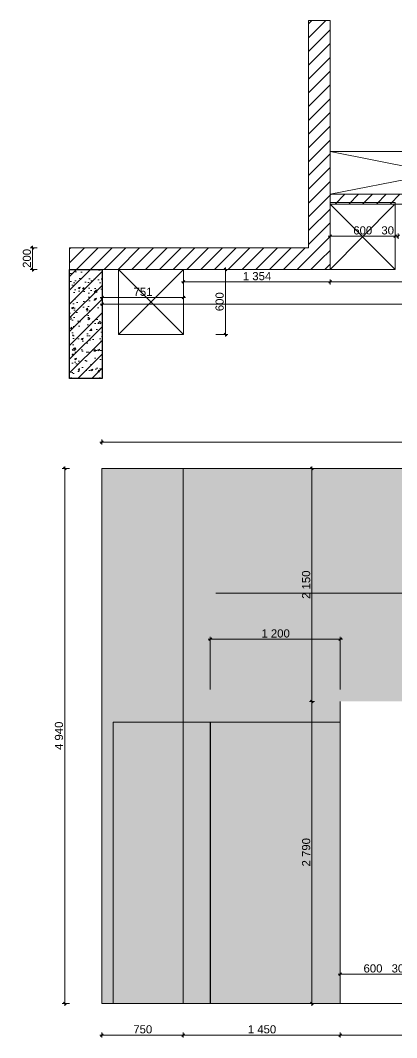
# Model space of a CAD drawing. Header units: millimetres. Extents: x 2336463 to 2579121, y 595385 to 778077.
# Drawn here: x 2540111 to 2543586, y 692772 to 702165 of the extents above; entities that cross this region are included whole.
import ezdxf

# ---------------------------------------------------------------- set-up
doc = ezdxf.new("R2010")
doc.units = ezdxf.units.MM
doc.header["$MEASUREMENT"] = 0
for name, color, linetype in [('+возводимые стены', 7, 'Continuous'), ('1 Планировка', 7, 'Continuous'), ('1 Планировка размеры', 7, 'Continuous'), ('Интерьер - Мебель', 7, 'Continuous'), ('сит план', 7, 'Continuous')]:
    doc.layers.add(name, color=color, linetype=linetype)
for name, color, linetype, lineweight in [('+возводимые стены_Ном._пера__1', 7, 'Continuous', 13), ('+возводимые стены_Ном._пера__101', 252, 'Continuous', 5), ('1 Планировка_Ном._пера__1', 7, 'Continuous', 13), ('Интерьер - Мебель_Ном._пера__1', 7, 'Continuous', 13), ('сит план_Ном._пера__1', 7, 'Continuous', 13), ('сит план_Ном._пера__21', 7, 'Continuous', 30)]:
    doc.layers.add(name, color=color, linetype=linetype, lineweight=lineweight)
for name, color, linetype, lineweight, true_color in [('+возводимые стены_Ном._пера__102', 7, 'Continuous', 5, 0xcccccc), ('+возводимые стены_Ном._пера__169', 7, 'Continuous', 5, 0x68b353), ('+возводимые стены_Ном._пера__59', 11, 'Continuous', 0, 0xffaaaa), ('1 Планировка размеры_Ном._пера__242', 7, 'Continuous', 13, 0x1b55b5), ('сит план_Ном._пера__87', 7, 'Continuous', 20, 0x6a6a6a)]:
    doc.layers.add(name, color=color, linetype=linetype, lineweight=lineweight, true_color=true_color)
doc.styles.add('СГЕНЕРИР_СТИЛЬ_1', font='arial.ttf')
doc.dimstyles.new('СГЕНЕРИР_СТИЛЬ__1', dxfattribs={"dimtxt": 75, "dimasz": 23.75, "dimexe": 0.18, "dimexo": 300, "dimgap": 0, "dimtad": 1, "dimtih": 1, "dimtoh": 1, "dimdec": 0, "dimzin": 0, "dimdsep": 46, "dimtxsty": 'СГЕНЕРИР_СТИЛЬ_1', "dimblk": 'ARROWHEAD_6', "dimblk1": 'ARROWHEAD_6', "dimblk2": 'ARROWHEAD_6', "dimcen": 0.09, "dimclrd": 256, "dimclre": 256, "dimclrt": 256, "dimazin": 0, "dimtfac": 1, "dimtdec": 4, "dimtmove": 0, "dimatfit": 3, "dimfxl": 0, "dimtolj": 1, "dimtzin": 0, "dimarcsym": 0})
doc.dimstyles.new('СГЕНЕРИР_СТИЛЬ__2', dxfattribs={"dimtxt": 75, "dimasz": 23.75, "dimexe": 0.18, "dimexo": 300, "dimgap": 0, "dimtad": 1, "dimdec": 0, "dimzin": 0, "dimdsep": 46, "dimtxsty": 'СГЕНЕРИР_СТИЛЬ_1', "dimblk": 'ARROWHEAD_6', "dimblk1": 'ARROWHEAD_6', "dimblk2": 'ARROWHEAD_6', "dimcen": 0.09, "dimclrd": 256, "dimclre": 256, "dimclrt": 256, "dimazin": 0, "dimtfac": 1, "dimtdec": 4, "dimtmove": 0, "dimatfit": 3, "dimfxl": 0, "dimtolj": 1, "dimtzin": 0, "dimarcsym": 0})
pattern_1 = [(45, (2086872.015, 585813.69), (-63.639609, 63.639609), [])]

# ---------------------------------------------------------------- blocks, each defined once
blk = doc.blocks.new('Перекрытие_35', base_point=(2541616.9, 699265.1))
at = {"layer": '1 Планировка_Ном._пера__1', "color": 7, "linetype": 'Continuous', "lineweight": 13, "flags": 128}
blk.add_lwpolyline([(2541616.9, 699265.1), (2541616.9, 699865.1), (2541016.9, 699865.1), (2541016.9, 699265.1)], close=True, dxfattribs=at)
blk = doc.blocks.new('Перекрытие_36', base_point=(2542971.4, 700953.7))
at = {"layer": 'Интерьер - Мебель_Ном._пера__1', "color": 7, "linetype": 'Continuous', "lineweight": 13, "flags": 128}
blk.add_lwpolyline([(2542971.4, 700953.7), (2542971.4, 700558.7), (2544965.3, 700558.7), (2544965.3, 700953.7)], close=True, dxfattribs=at)
blk = doc.blocks.new('Перекрытие_37', base_point=(2542971.4, 700484.3))
at = {"layer": 'Интерьер - Мебель_Ном._пера__1', "color": 7, "linetype": 'Continuous', "lineweight": 13, "flags": 128}
blk.add_lwpolyline([(2542971.4, 700484.3), (2542971.4, 699864.8), (2543571.3, 699864.8), (2543571.3, 700484.3)], close=True, dxfattribs=at)
blk = doc.blocks.new('Стена_210', base_point=(2542771.4, 702164.8))
at = {"layer": 'сит план_Ном._пера__87', "linetype": 'Continuous', "lineweight": 20, "true_color": 0x6a6a6a}
h = blk.add_hatch(dxfattribs=at)
h.set_pattern_fill('Блоки_Бетонные_Эффективные', color=251, style=0, pattern_type=2)
h.set_pattern_definition(pattern_1)
h.paths.add_polyline_path([(2542971.4, 700064.8), (2542971.4, 702164.8), (2542771.4, 702164.8), (2542771.4, 700064.8)])
h = blk.add_hatch(dxfattribs=at)
h.set_pattern_fill('Блоки_Бетонные_Эффективные', color=251, style=0, pattern_type=2)
h.set_pattern_definition(pattern_1)
h.paths.add_polyline_path([(2542771.4, 699864.8), (2542971.4, 699864.8), (2542771.4, 700064.8)])
h = blk.add_hatch(dxfattribs=at)
h.set_pattern_fill('Блоки_Бетонные_Эффективные', color=251, style=0, pattern_type=2)
h.set_pattern_definition(pattern_1)
h.paths.add_polyline_path([(2542771.4, 700064.8), (2542971.4, 699864.8), (2542971.4, 700064.8)])
at = {"layer": 'сит план_Ном._пера__1', "color": 7, "linetype": 'Continuous', "lineweight": 13, "flags": 128}
for points in [[(2542771.4, 702164.8), (2542771.4, 700064.8)], [(2542971.4, 702164.8), (2542771.4, 702164.8)], [(2542971.4, 699864.8), (2542971.4, 702164.8)], [(2542971.4, 699864.8), (2542771.4, 699864.8)]]:
    blk.add_lwpolyline(points, dxfattribs=at)
blk = doc.blocks.new('Стена_211', base_point=(2542771.4, 700064.8))
at = {"layer": 'сит план_Ном._пера__87', "linetype": 'Continuous', "lineweight": 20, "true_color": 0x6a6a6a}
h = blk.add_hatch(dxfattribs=at)
h.set_pattern_fill('Блоки_Бетонные_Эффективные', color=251, style=0, pattern_type=2)
h.set_pattern_definition(pattern_1)
h.paths.add_polyline_path([(2542771.4, 700064.8), (2540566.4, 700064.8), (2540566.4, 699864.8), (2542771.4, 699864.8)])
at = {"layer": 'сит план_Ном._пера__1', "color": 7, "linetype": 'Continuous', "lineweight": 13, "flags": 128}
for points in [[(2542771.4, 700064.8), (2540566.4, 700064.8)], [(2540566.4, 699864.8), (2540566.4, 700064.8)], [(2540566.4, 699864.8), (2542771.4, 699864.8)]]:
    blk.add_lwpolyline(points, dxfattribs=at)
blk = doc.blocks.new('Стена_219', base_point=(2540566.4, 699864.8))
at = {"layer": 'сит план_Ном._пера__87', "linetype": 'Continuous', "lineweight": 20, "true_color": 0x6a6a6a}
h = blk.add_hatch(dxfattribs=at)
h.set_pattern_fill('Блоки_Бетонные_Эффективные', color=251, style=0, pattern_type=2)
h.set_pattern_definition(pattern_1)
h.paths.add_polyline_path([(2540566.4, 699864.8), (2540566.4, 698858.8), (2540866.4, 698858.8), (2540866.4, 699864.8)])
at = {"layer": 'сит план_Ном._пера__1', "color": 7, "linetype": 'Continuous', "lineweight": 13, "flags": 128}
for points in [[(2540566.4, 699864.8), (2540566.4, 698858.8)], [(2540866.4, 699864.8), (2540566.4, 699864.8)], [(2540866.4, 698858.8), (2540866.4, 699864.8)], [(2540566.4, 698858.8), (2540866.4, 698858.8)]]:
    blk.add_lwpolyline(points, dxfattribs=at)
blk = doc.blocks.new('Стена_221', base_point=(2544965.3, 700468.4))
at = {"layer": '+возводимые стены_Ном._пера__169', "linetype": 'Continuous', "lineweight": 5, "true_color": 0x68b353}
h = blk.add_hatch(dxfattribs=at)
h.set_pattern_fill('Блоки_Бетонные_Эффективные', color=85, style=0, pattern_type=2)
h.set_pattern_definition(pattern_1)
h.paths.add_polyline_path([(2544965.3, 700558.4), (2542971.5, 700558.9), (2542971.4, 700468.9), (2544965.3, 700468.4)])
at = {"layer": '+возводимые стены_Ном._пера__102', "color": 254, "linetype": 'Continuous', "lineweight": 5, "true_color": 0xcccccc, "flags": 128}
for points in [[(2542971.5, 700558.9), (2542971.4, 700468.9)], [(2544965.3, 700558.4), (2542971.5, 700558.9)], [(2542971.4, 700468.9), (2544965.3, 700468.4)]]:
    blk.add_lwpolyline(points, dxfattribs=at)
blk = doc.blocks.new('*D2655', base_point=(2086872, 585813.7))
at = {"layer": '1 Планировка размеры_Ном._пера__242', "color": 152, "linetype": 'Continuous', "lineweight": 13, "true_color": 0x1b55b5}
for p, q in [((2540846.3, 698270.6), (2540865, 698270.6)), ((2540877.5, 698283.1), (2540852.5, 698258.1)), ((2540865, 698247.1), (2540865, 698294)), ((2540865, 698270.6), (2549665, 698270.6)), ((2549652.5, 698258.1), (2549677.5, 698283.1)), ((2549665, 698247.1), (2549665, 698294)), ((2549665, 698270.6), (2549683.8, 698270.6))]:
    blk.add_line(p, q, dxfattribs=at)
at = {"layer": '1 Планировка размеры_Ном._пера__242', "color": 152, "lineweight": 13, "true_color": 0x1b55b5, "insert": (2545136.8, 698285.6), "char_height": 75, "attachment_point": 7, "style": 'СГЕНЕРИР_СТИЛЬ_1'}
blk.add_mtext('\\A1;{\\pql;\\fArial|b0|i0|c204|p38;8\xa0800}', dxfattribs=at)
blk = doc.blocks.new('ARROWHEAD_6')
at = {"color": 0, "linetype": 'Continuous', "lineweight": 0}
for p, q in [((0, 0), (-1, 0)), ((-0.5, -0.5), (0.5, 0.5))]:
    blk.add_line(p, q, dxfattribs=at)
blk = doc.blocks.new('*D2656', base_point=(2086872, 585813.7))
at = {"layer": '1 Планировка размеры_Ном._пера__242', "color": 152, "linetype": 'Continuous', "lineweight": 13, "true_color": 0x1b55b5}
for p, q in [((2540565, 698026.2), (2540497.6, 698026.2)), ((2540533.6, 698013.7), (2540508.6, 698038.7)), ((2540521.1, 698026.2), (2540521.1, 698044.9)), ((2540521.1, 693086.2), (2540521.1, 698026.2)), ((2540565, 693086.2), (2540497.6, 693086.2)), ((2540508.6, 693098.7), (2540533.6, 693073.7)), ((2540521.1, 693067.4), (2540521.1, 693086.2))]:
    blk.add_line(p, q, dxfattribs=at)
at = {"layer": '1 Планировка размеры_Ном._пера__242', "color": 152, "lineweight": 13, "true_color": 0x1b55b5, "insert": (2540506.1, 695428), "char_height": 75, "attachment_point": 7, "rotation": 90, "style": 'СГЕНЕРИР_СТИЛЬ_1'}
blk.add_mtext('\\A1;{\\pql;\\fArial|b0|i0|c204|p38;4\xa0940}', dxfattribs=at)
blk = doc.blocks.new('*D2657', base_point=(2086872, 585813.7))
at = {"layer": '1 Планировка размеры_Ном._пера__242', "color": 152, "linetype": 'Continuous', "lineweight": 13, "true_color": 0x1b55b5}
for p, q in [((2540877.5, 692808), (2540852.5, 692783)), ((2540865, 692772.1), (2540865, 692819)), ((2541627.5, 692808), (2541602.5, 692783)), ((2541615, 692772.1), (2541615, 692819)), ((2540846.3, 692795.5), (2540865, 692795.5)), ((2540865, 692795.5), (2541615, 692795.5))]:
    blk.add_line(p, q, dxfattribs=at)
at = {"layer": '1 Планировка размеры_Ном._пера__242', "color": 152, "lineweight": 13, "true_color": 0x1b55b5, "insert": (2541154.6, 692810.5), "char_height": 75, "attachment_point": 7, "style": 'СГЕНЕРИР_СТИЛЬ_1'}
blk.add_mtext('\\A1;{\\pql;\\fArial|b0|i0|c204|p38;750}', dxfattribs=at)
blk = doc.blocks.new('*D2658', base_point=(2086872, 585813.7))
at = {"layer": '1 Планировка размеры_Ном._пера__242', "color": 152, "linetype": 'Continuous', "lineweight": 13, "true_color": 0x1b55b5}
for p, q in [((2541627.5, 692808), (2541602.5, 692783)), ((2541615, 692772.1), (2541615, 692819)), ((2543077.9, 692808), (2543052.9, 692783)), ((2543065.4, 692772.1), (2543065.4, 692819)), ((2541615, 692795.5), (2543065.4, 692795.5))]:
    blk.add_line(p, q, dxfattribs=at)
at = {"layer": '1 Планировка размеры_Ном._пера__242', "color": 152, "lineweight": 13, "true_color": 0x1b55b5, "insert": (2542212, 692810.5), "char_height": 75, "attachment_point": 7, "style": 'СГЕНЕРИР_СТИЛЬ_1'}
blk.add_mtext('\\A1;{\\pql;\\fArial|b0|i0|c204|p38;1\xa0450}', dxfattribs=at)
blk = doc.blocks.new('*D2659', base_point=(2086872, 585813.7))
at = {"layer": '1 Планировка размеры_Ном._пера__242', "color": 152, "linetype": 'Continuous', "lineweight": 13, "true_color": 0x1b55b5}
for p, q in [((2543077.9, 692808), (2543052.9, 692783)), ((2543065.4, 692772.1), (2543065.4, 692819)), ((2544722.9, 692808), (2544697.9, 692783)), ((2544710.4, 692772.1), (2544710.4, 692819)), ((2543065.4, 692795.5), (2544710.4, 692795.5))]:
    blk.add_line(p, q, dxfattribs=at)
at = {"layer": '1 Планировка размеры_Ном._пера__242', "color": 152, "lineweight": 13, "true_color": 0x1b55b5, "insert": (2543759.7, 692810.5), "char_height": 75, "attachment_point": 7, "style": 'СГЕНЕРИР_СТИЛЬ_1'}
blk.add_mtext('\\A1;{\\pql;\\fArial|b0|i0|c204|p38;1\xa0645}', dxfattribs=at)
blk = doc.blocks.new('*D2663', base_point=(2086872, 585813.7))
at = {"layer": '1 Планировка размеры_Ном._пера__242', "color": 152, "linetype": 'Continuous', "lineweight": 13, "true_color": 0x1b55b5}
for p, q in [((2542827.2, 695876.2), (2542780.3, 695876.2)), ((2542791.2, 695888.7), (2542816.2, 695863.7)), ((2542803.7, 693086.2), (2542803.7, 695876.2)), ((2542827.2, 693086.2), (2542780.3, 693086.2)), ((2542791.2, 693098.7), (2542816.2, 693073.7)), ((2542803.7, 693067.4), (2542803.7, 693086.2))]:
    blk.add_line(p, q, dxfattribs=at)
at = {"layer": '1 Планировка размеры_Ном._пера__242', "color": 152, "lineweight": 13, "true_color": 0x1b55b5, "insert": (2542788.7, 694353), "char_height": 75, "attachment_point": 7, "rotation": 90, "style": 'СГЕНЕРИР_СТИЛЬ_1'}
blk.add_mtext('\\A1;{\\pql;\\fArial|b0|i0|c204|p38;2\xa0790}', dxfattribs=at)
blk = doc.blocks.new('*D2664', base_point=(2086872, 585813.7))
at = {"layer": '1 Планировка размеры_Ном._пера__242', "color": 152, "linetype": 'Continuous', "lineweight": 13, "true_color": 0x1b55b5}
for p, q in [((2542827.2, 698026.2), (2542780.3, 698026.2)), ((2542816.2, 698013.7), (2542791.2, 698038.7)), ((2542803.7, 698026.2), (2542803.7, 698044.9)), ((2542803.7, 695876.2), (2542803.7, 698026.2)), ((2542827.2, 695876.2), (2542780.3, 695876.2)), ((2542791.2, 695888.7), (2542816.2, 695863.7))]:
    blk.add_line(p, q, dxfattribs=at)
at = {"layer": '1 Планировка размеры_Ном._пера__242', "color": 152, "lineweight": 13, "true_color": 0x1b55b5, "insert": (2542788.7, 696823), "char_height": 75, "attachment_point": 7, "rotation": 90, "style": 'СГЕНЕРИР_СТИЛЬ_1'}
blk.add_mtext('\\A1;{\\pql;\\fArial|b0|i0|c204|p38;2\xa0150}', dxfattribs=at)
blk = doc.blocks.new('*D2665', base_point=(2086872, 585813.7))
at = {"layer": '1 Планировка размеры_Ном._пера__242', "color": 152, "linetype": 'Continuous', "lineweight": 13, "true_color": 0x1b55b5}
for p, q in [((2542028.1, 699864.8), (2541166.4, 699864.8)), ((2542017.2, 699852.3), (2541992.2, 699877.3)), ((2542004.7, 699864.8), (2542004.7, 699883.5)), ((2542004.7, 699265.1), (2542004.7, 699864.8)), ((2542028.1, 699265.1), (2541916.9, 699265.1)), ((2541992.2, 699277.6), (2542017.2, 699252.6)), ((2542004.7, 699246.4), (2542004.7, 699265.1))]:
    blk.add_line(p, q, dxfattribs=at)
at = {"layer": '1 Планировка размеры_Ном._пера__242', "color": 152, "lineweight": 13, "true_color": 0x1b55b5, "insert": (2541989.7, 699479.6), "char_height": 75, "attachment_point": 7, "rotation": 90, "style": 'СГЕНЕРИР_СТИЛЬ_1'}
blk.add_mtext('\\A1;{\\pql;\\fArial|b0|i0|c204|p38;600}', dxfattribs=at)
blk = doc.blocks.new('*D2668', base_point=(2086872, 585813.7))
at = {"layer": '1 Планировка размеры_Ном._пера__242', "color": 152, "linetype": 'Continuous', "lineweight": 13, "true_color": 0x1b55b5}
for p, q in [((2542952.7, 700172.1), (2542971.4, 700172.1)), ((2542983.9, 700184.6), (2542958.9, 700159.6)), ((2542971.4, 700148.7), (2542971.4, 700195.6)), ((2542971.4, 700172.1), (2543571.3, 700172.1)), ((2543583.8, 700184.6), (2543558.8, 700159.6)), ((2543571.3, 700148.7), (2543571.3, 700195.6))]:
    blk.add_line(p, q, dxfattribs=at)
at = {"layer": '1 Планировка размеры_Ном._пера__242', "color": 152, "lineweight": 13, "true_color": 0x1b55b5, "char_height": 75, "attachment_point": 7, "style": 'СГЕНЕРИР_СТИЛЬ_1'}
for s, insert in [('\\A1;{\\pql;\\fArial|b0|i0|c204|p38;600}', (2543186, 700187.1)), ('\\A1;{\\pql;\\fArial|b0|i0|c204|p38;30}', (2543445, 700187.1))]:
    blk.add_mtext(s, dxfattribs=dict(at, insert=insert))
blk = doc.blocks.new('*D2669', base_point=(2086872, 585813.7))
at = {"layer": '1 Планировка размеры_Ном._пера__242', "color": 152, "linetype": 'Continuous', "lineweight": 13, "true_color": 0x1b55b5}
for p, q in [((2543583.8, 700184.6), (2543558.8, 700159.6)), ((2543571.3, 700148.7), (2543571.3, 700195.6)), ((2543571.3, 700172.1), (2543600.9, 700172.1)), ((2543613.4, 700184.6), (2543588.4, 700159.6)), ((2543600.9, 700148.7), (2543600.9, 700195.6))]:
    blk.add_line(p, q, dxfattribs=at)
blk = doc.blocks.new('*D2674', base_point=(2086872, 585813.7))
at = {"layer": '1 Планировка размеры_Ном._пера__242', "color": 152, "linetype": 'Continuous', "lineweight": 13, "true_color": 0x1b55b5}
for p, q in [((2540866.6, 699604.8), (2540847.8, 699604.8)), ((2540879.1, 699617.3), (2540854.1, 699592.3)), ((2540866.6, 699628.3), (2540866.6, 699581.4)), ((2541617.1, 699605.2), (2540866.6, 699604.8)), ((2541604.6, 699592.7), (2541629.6, 699617.7)), ((2541617.1, 699628.6), (2541617.1, 699581.8)), ((2541635.8, 699605.2), (2541617.1, 699605.2))]:
    blk.add_line(p, q, dxfattribs=at)
at = {"layer": '1 Планировка размеры_Ном._пера__242', "color": 152, "lineweight": 13, "true_color": 0x1b55b5, "insert": (2541156.4, 699620), "char_height": 75, "attachment_point": 7, "rotation": 0.02789, "style": 'СГЕНЕРИР_СТИЛЬ_1'}
blk.add_mtext('\\A1;{\\pql;\\fArial|b0|i0|c204|p38;751}', dxfattribs=at)
blk = doc.blocks.new('*D2676', base_point=(2086872, 585813.7))
at = {"layer": '1 Планировка размеры_Ном._пера__242', "color": 152, "linetype": 'Continuous', "lineweight": 13, "true_color": 0x1b55b5}
for p, q in [((2541629.4, 699762), (2541604.4, 699737)), ((2541616.9, 699726.1), (2541616.9, 699772.9)), ((2542983.9, 699762), (2542958.9, 699737)), ((2542971.4, 699726.1), (2542971.4, 699772.9)), ((2541598.2, 699749.5), (2541616.9, 699749.5)), ((2541616.9, 699749.5), (2542971.4, 699749.5))]:
    blk.add_line(p, q, dxfattribs=at)
at = {"layer": '1 Планировка размеры_Ном._пера__242', "color": 152, "lineweight": 13, "true_color": 0x1b55b5, "insert": (2542166, 699764.5), "char_height": 75, "attachment_point": 7, "style": 'СГЕНЕРИР_СТИЛЬ_1'}
blk.add_mtext('\\A1;{\\pql;\\fArial|b0|i0|c204|p38;1\xa0354}', dxfattribs=at)
blk = doc.blocks.new('*D2677', base_point=(2086872, 585813.7))
at = {"layer": '1 Планировка размеры_Ном._пера__242', "color": 152, "linetype": 'Continuous', "lineweight": 13, "true_color": 0x1b55b5}
for p, q in [((2542983.9, 699762), (2542958.9, 699737)), ((2542971.4, 699726.1), (2542971.4, 699772.9)), ((2544872.8, 699762), (2544847.8, 699737)), ((2544860.3, 699726.1), (2544860.3, 699772.9)), ((2542971.4, 699749.5), (2544860.3, 699749.5))]:
    blk.add_line(p, q, dxfattribs=at)
at = {"layer": '1 Планировка размеры_Ном._пера__242', "color": 152, "lineweight": 13, "true_color": 0x1b55b5, "char_height": 75, "attachment_point": 7, "style": 'СГЕНЕРИР_СТИЛЬ_1'}
for s, insert in [('\\A1;{\\pql;\\fArial|b0|i0|c204|p38;1\xa0889}', (2543787.6, 699764.5)), ('\\A1;{\\pql;\\fArial|b0|i0|c204|p38;105}', (2544677.1, 699764.5))]:
    blk.add_mtext(s, dxfattribs=dict(at, insert=insert))
blk = doc.blocks.new('*D2686', base_point=(2086872, 585813.7))
at = {"layer": '1 Планировка размеры_Ном._пера__242', "color": 152, "linetype": 'Continuous', "lineweight": 13, "true_color": 0x1b55b5}
for p, q in [((2540266.4, 700064.8), (2540201.4, 700064.8)), ((2540237.4, 700052.3), (2540212.4, 700077.3)), ((2540224.9, 700064.8), (2540224.9, 700083.5)), ((2540224.9, 699864.8), (2540224.9, 700064.8)), ((2540266.4, 699864.8), (2540201.4, 699864.8)), ((2540212.4, 699877.3), (2540237.4, 699852.3)), ((2540224.9, 699846), (2540224.9, 699864.8))]:
    blk.add_line(p, q, dxfattribs=at)
at = {"layer": '1 Планировка размеры_Ном._пера__242', "color": 152, "lineweight": 13, "true_color": 0x1b55b5, "insert": (2540209.9, 699879.4), "char_height": 75, "attachment_point": 7, "rotation": 90, "style": 'СГЕНЕРИР_СТИЛЬ_1'}
blk.add_mtext('\\A1;{\\pql;\\fArial|b0|i0|c204|p38;200}', dxfattribs=at)
blk = doc.blocks.new('*D2687', base_point=(2086872, 585813.7))
at = {"layer": '1 Планировка размеры_Ном._пера__242', "color": 152, "linetype": 'Continuous', "lineweight": 13, "true_color": 0x1b55b5}
for p, q in [((2549815, 699520.1), (2549815, 699958.7)), ((2540866.4, 699520.1), (2540866.4, 699566.9)), ((2540847.7, 699543.5), (2540866.4, 699543.5)), ((2540878.9, 699556), (2540853.9, 699531)), ((2540866.4, 699543.5), (2549815, 699543.5)), ((2549802.5, 699531), (2549827.5, 699556)), ((2549815, 699543.5), (2549833.8, 699543.5))]:
    blk.add_line(p, q, dxfattribs=at)
at = {"layer": '1 Планировка размеры_Ном._пера__242', "color": 152, "lineweight": 13, "true_color": 0x1b55b5, "insert": (2545212.5, 699558.5), "char_height": 75, "attachment_point": 7, "style": 'СГЕНЕРИР_СТИЛЬ_1'}
blk.add_mtext('\\A1;{\\pql;\\fArial|b0|i0|c204|p38;8\xa0949}', dxfattribs=at)
blk = doc.blocks.new('*D2695', base_point=(2086872, 585813.7))
at = {"layer": '1 Планировка размеры_Ном._пера__242', "color": 152, "linetype": 'Continuous', "lineweight": 13, "true_color": 0x1b55b5}
for p, q in [((2545021.9, 696876.5), (2541915, 696876.5)), ((2544985.9, 696889), (2545010.9, 696864)), ((2544998.4, 695876.2), (2544998.4, 696876.5)), ((2545021.9, 695876.2), (2544975, 695876.2)), ((2544985.9, 695888.7), (2545010.9, 695863.7))]:
    blk.add_line(p, q, dxfattribs=at)
at = {"layer": '1 Планировка размеры_Ном._пера__242', "color": 152, "lineweight": 13, "true_color": 0x1b55b5, "insert": (2544983.4, 696248.1), "char_height": 75, "attachment_point": 7, "rotation": 90, "style": 'СГЕНЕРИР_СТИЛЬ_1'}
blk.add_mtext('\\A1;{\\pql;\\fArial|b0|i0|c204|p38;1\xa0000}', dxfattribs=at)
blk = doc.blocks.new('*D2696', base_point=(2086872, 585813.7))
at = {"layer": '1 Планировка размеры_Ном._пера__242', "color": 152, "linetype": 'Continuous', "lineweight": 13, "true_color": 0x1b55b5}
for p, q in [((2545021.9, 698026.2), (2544975, 698026.2)), ((2545010.9, 698013.7), (2544985.9, 698038.7)), ((2544998.4, 698026.2), (2544998.4, 698044.9)), ((2544998.4, 696876.5), (2544998.4, 698026.2)), ((2545021.9, 696876.5), (2541915, 696876.5)), ((2544985.9, 696889), (2545010.9, 696864))]:
    blk.add_line(p, q, dxfattribs=at)
at = {"layer": '1 Планировка размеры_Ном._пера__242', "color": 152, "lineweight": 13, "true_color": 0x1b55b5, "insert": (2544983.4, 697323.1), "char_height": 75, "attachment_point": 7, "rotation": 90, "style": 'СГЕНЕРИР_СТИЛЬ_1'}
blk.add_mtext('\\A1;{\\pql;\\fArial|b0|i0|c204|p38;1\xa0150}', dxfattribs=at)
blk = doc.blocks.new('*D2697', base_point=(2086872, 585813.7))
at = {"layer": '1 Планировка размеры_Ном._пера__242', "color": 152, "linetype": 'Continuous', "lineweight": 13, "true_color": 0x1b55b5}
for p, q in [((2541865.7, 695985.9), (2541865.7, 696473.9)), ((2543066, 695985.9), (2543066, 696473.9)), ((2541847, 696450.5), (2541865.7, 696450.5)), ((2541878.2, 696463), (2541853.2, 696438)), ((2541865.7, 696450.5), (2543066, 696450.5)), ((2543053.5, 696438), (2543078.5, 696463)), ((2543066, 696450.5), (2543084.8, 696450.5))]:
    blk.add_line(p, q, dxfattribs=at)
at = {"layer": '1 Планировка размеры_Ном._пера__242', "color": 152, "lineweight": 13, "true_color": 0x1b55b5, "insert": (2542337.6, 696465.5), "char_height": 75, "attachment_point": 7, "style": 'СГЕНЕРИР_СТИЛЬ_1'}
blk.add_mtext('\\A1;{\\pql;\\fArial|b0|i0|c204|p38;1\xa0200}', dxfattribs=at)
blk = doc.blocks.new('*D2698', base_point=(2086872, 585813.7))
at = {"layer": '1 Планировка размеры_Ном._пера__242', "color": 152, "linetype": 'Continuous', "lineweight": 13, "true_color": 0x1b55b5}
for p, q in [((2543077.9, 693370.4), (2543052.9, 693345.4)), ((2543065.4, 693334.4), (2543065.4, 693381.3)), ((2543678.3, 693370.4), (2543653.3, 693345.4)), ((2543665.8, 693334.4), (2543665.8, 693381.3)), ((2543046.7, 693357.9), (2543065.4, 693357.9)), ((2543065.4, 693357.9), (2543665.8, 693357.9))]:
    blk.add_line(p, q, dxfattribs=at)
at = {"layer": '1 Планировка размеры_Ном._пера__242', "color": 152, "lineweight": 13, "true_color": 0x1b55b5, "char_height": 75, "attachment_point": 7, "style": 'СГЕНЕРИР_СТИЛЬ_1'}
for s, insert in [('\\A1;{\\pql;\\fArial|b0|i0|c204|p38;600}', (2543280.2, 693372.9)), ('\\A1;{\\pql;\\fArial|b0|i0|c204|p38;30}', (2543539.5, 693372.9))]:
    blk.add_mtext(s, dxfattribs=dict(at, insert=insert))

msp = doc.modelspace()

# ---------------------------------------------------------------- hatches: boundary and pattern name
at = {"layer": '+возводимые стены_Ном._пера__101', "linetype": 'Continuous', "lineweight": 0, "true_color": 0x727272}
for points in [[(2540967.6, 695685.9), (2541865.7, 695685.9), (2541864.9, 693086.2), (2540967.6, 693086)], [(2541865.8, 695685.9), (2543066, 695685.9), (2543065.2, 693086.2), (2541865.8, 693085.9)]]:
    msp.add_hatch(color=8, dxfattribs=at).paths.add_polyline_path(points)
at = {"layer": '+возводимые стены_Ном._пера__59', "linetype": 'Continuous', "lineweight": 0, "true_color": 0x3f2a2a}
msp.add_hatch(color=19, dxfattribs=at).paths.add_polyline_path([(2540865.4, 698026.2), (2544710.4, 698026.2), (2544710.4, 695876.2), (2543065.4, 695876.2), (2543065.4, 693086.2), (2540865.4, 693086.2), (2540865.4, 695876.2)])
at = {"layer": 'сит план_Ном._пера__1', "linetype": 'Continuous', "lineweight": 13}
h = msp.add_hatch(dxfattribs=at)
h.set_pattern_fill('AR_CONC', style=0, pattern_type=2)
h.set_pattern_definition([(50, (2086872.01, 585813.69), (-182.18467, 15.939086), [19.05, -209.55]), (355, (2086872.01, 585813.69), (-35.24342, 191.056845), [15.24, -167.640584]), (100.451445, (2086887.2, 585812.36), (146.94125, 175.11775), [16.19001, -178.090245]), (46.1842, (2086872.01, 585864.49), (-271.07904, 42.04233), [28.575, -314.325]), (96.63556, (2086894.6, 585860.98), (237.40413, 247.42612), [24.28502, -267.1356]), (351.18415, (2086872.01, 585864.49), (237.40413, 247.42612), [22.85997, -251.45973]), (21, (2086897.41, 585851.79), (-151.61439, 102.2652), [19.05, -209.55]), (326, (2086897.41, 585851.79), (61.80203, 184.187966), [15.24, -167.64]), (71.451445, (2086910.05, 585843.26), (213.41642, 81.92277), [16.19001, -178.08994]), (37.5, (2086872.015, 585813.686), (3.088603, 84.555039), [0, -165.608, 0, -170.18, 0, -168.275]), (7.5, (2086872.015, 585813.69), (66.819663, 100.180575), [0, -97.028, 0, -161.798, 0, -64.135]), (327.5, (2086815.37, 585813.686), (-135.590595, 5.728744), [0, -63.5, 0, -198.12, 0, -262.89]), (317.5, (2086789.97, 585813.69), (148.12918, 25.42649), [0, -82.55, 0, -131.572, 0, -186.69])])
h.paths.add_polyline_path([(2540566.4, 699864.8), (2540866.4, 699864.8), (2540866.4, 698858.8), (2540566.4, 698858.8)])

# ---------------------------------------------------------------- linework, layer by layer
at = {"layer": '+возводимые стены_Ном._пера__1', "color": 7, "linetype": 'Continuous', "lineweight": 13, "flags": 128}
for points in [[(2540967.6, 695685.9), (2541865.7, 695685.9), (2541864.9, 693086.2), (2540967.6, 693086)], [(2541865.8, 695685.9), (2543066, 695685.9), (2543065.2, 693086.2), (2541865.8, 693085.9)]]:
    msp.add_lwpolyline(points, close=True, dxfattribs=at)
at = {"layer": '1 Планировка_Ном._пера__1', "color": 7, "linetype": 'Continuous', "lineweight": 13}
for p, q in [((2542971.4, 700468.9), (2543571.3, 699864.8)), ((2542971.4, 699864.8), (2543564.5, 700462.3)), ((2541016.9, 699265.1), (2541616.9, 699865.1)), ((2541016.9, 699864.8), (2541616.9, 699265.1)), ((2540865, 698026.2), (2549665, 698026.2)), ((2540865, 693086.2), (2540865, 698026.2)), ((2542970, 698026.2), (2541615, 698026.2)), ((2541615, 698026.2), (2541615, 693086.2)), ((2540865, 695876.2), (2540865, 693086.2)), ((2541615, 693086.2), (2541615, 695876.2)), ((2543065.4, 695876.2), (2543065.4, 693086.2)), ((2549665, 693086.2), (2540865, 693086.2)), ((2540865, 693086.2), (2541615, 693086.2)), ((2541615, 693086.2), (2542970, 693086.2)), ((2543065.4, 693086.2), (2544710.4, 693086.2))]:
    msp.add_line(p, q, dxfattribs=at)
at = {"layer": 'Интерьер - Мебель_Ном._пера__1', "color": 7, "linetype": 'Continuous', "lineweight": 13}
for p, q in [((2542971.4, 700953.7), (2544965.3, 700558.7)), ((2542971.5, 700558.9), (2544965.3, 700953.7))]:
    msp.add_line(p, q, dxfattribs=at)
at = {"layer": 'сит план_Ном._пера__21', "color": 7, "linetype": 'Continuous', "lineweight": 30, "flags": 128}
msp.add_lwpolyline([(2540566.4, 699864.8), (2540866.4, 699864.8), (2540866.4, 698858.8), (2540566.4, 698858.8)], close=True, dxfattribs=at)

# ---------------------------------------------------------------- block references
at = {"layer": '+возводимые стены', "color": 254, "lineweight": 5, "true_color": 0xcccccc}
msp.add_blockref('Стена_221', (2544965.3, 700468.4), dxfattribs=at)
at = {"layer": '1 Планировка', "color": 7, "linetype": 'Continuous', "lineweight": 13}
msp.add_blockref('Перекрытие_35', (2541616.9, 699265.1), dxfattribs=at)
at = {"layer": 'Интерьер - Мебель', "color": 7, "linetype": 'Continuous', "lineweight": 13}
for name, p in [('Перекрытие_36', (2542971.4, 700953.7)), ('Перекрытие_37', (2542971.4, 700484.3))]:
    msp.add_blockref(name, p, dxfattribs=at)
at = {"layer": 'сит план', "color": 7, "lineweight": 13}
for name, p in [('Стена_210', (2542771.4, 702164.8)), ('Стена_211', (2542771.4, 700064.8)), ('Стена_219', (2540566.4, 699864.8))]:
    msp.add_blockref(name, p, dxfattribs=at)

# ---------------------------------------------------------------- dimensions: what is measured, and where the dimension line sits
at = {"layer": '1 Планировка размеры', "color": 152, "linetype": 'Continuous', "lineweight": 13, "true_color": 0x1b55b5}
for base, p1, p2, picture, middle in [((2549815, 699543.5), (2540866.4, 699864.8), (2549815, 700258.7), '*D2687', (2545341.3, 699596)), ((2543571.3, 700172.1), (2542971.4, 699864.8), (2543571.3, 699864.8), '*D2668', (2543271.8, 700224.6)), ((2543600.9, 700172.1), (2543571.3, 699864.8), (2543600.9, 699864.8), '*D2669', (2543502.2, 700224.6)), ((2542971.441, 699749.49), (2541616.9472, 699865.1132), (2542971.441, 699864.7774), '*D2676', (2542294.7892, 699801.99)), ((2544860.3, 699749.5), (2542971.4, 699864.8), (2544860.3, 699861.1), '*D2677', (2543916.5, 699802)), ((2549665, 698270.6), (2540865, 698026.2), (2549665, 698026.2), '*D2655', (2545265.6, 698323.1)), ((2543066, 696450.5), (2541865.7, 695685.9), (2543066, 695685.9), '*D2697', (2542466.5, 696503)), ((2543665.8, 693357.9), (2543065.4, 693086.2), (2543665.8, 693086.2), '*D2698', (2543366, 693410.4)), ((2541615, 692795.5), (2540865, 693086.2), (2541615, 693086.2), '*D2657', (2541240.4, 692848)), ((2543065.4, 692795.5), (2541615, 693086.2), (2543065.4, 693086.2), '*D2658', (2542340.8, 692848)), ((2544710.4, 692795.5), (2543065.4, 693086.2), (2544710.4, 693086.2), '*D2659', (2543888.5, 692848))]:
    dim = msp.add_linear_dim(base=base, p1=p1, p2=p2, dimstyle='СГЕНЕРИР_СТИЛЬ__1', dxfattribs=at)
    dim.commit()
    dim.dimension.update_dxf_attribs({"geometry": picture, "text_midpoint": middle, "dimtype": 160})
for base, p1, p2, angle, dimstyle, picture, middle, turn in [((2540224.9, 700064.8), (2541768.9, 699864.8), (2541668.9, 700064.8), 90, 'СГЕНЕРИР_СТИЛЬ__2', '*D2686', (2540172.4, 699965.2), 90), ((2540866.6, 699604.8), (2541616.9, 699865.1), (2540866.4, 699864.8), 180.02789, 'СГЕНЕРИР_СТИЛЬ__1', '*D2674', (2541242.2, 699657.5), 0.02789), ((2542004.7, 699864.8), (2541616.9, 699265.1), (2540866.4, 699864.8), 90, 'СГЕНЕРИР_СТИЛЬ__2', '*D2665', (2541952.2, 699565.3), 90), ((2540521.1, 698026.2), (2540865, 693086.2), (2540865, 698026.2), 90, 'СГЕНЕРИР_СТИЛЬ__2', '*D2656', (2540468.6, 695556.8), 90), ((2544998.4, 698026.2), (2541615, 696876.5), (2544710.4, 698026.2), 90, 'СГЕНЕРИР_СТИЛЬ__2', '*D2696', (2544945.9, 697452), 90), ((2542803.7, 698026.2), (2543063.8, 695876.2), (2542970, 698026.2), 90, 'СГЕНЕРИР_СТИЛЬ__2', '*D2664', (2542751.2, 696951.8), 90), ((2544998.4, 696876.5), (2544710.4, 695876.2), (2541615, 696876.5), 90, 'СГЕНЕРИР_СТИЛЬ__2', '*D2695', (2544945.9, 696377), 90), ((2542803.7, 695876.2), (2543065.4, 693086.2), (2543063.8, 695876.2), 90, 'СГЕНЕРИР_СТИЛЬ__2', '*D2663', (2542751.2, 694481.8), 90)]:
    dim = msp.add_linear_dim(base=base, p1=p1, p2=p2, angle=angle, dimstyle=dimstyle, dxfattribs=at)
    dim.commit()
    dim.dimension.update_dxf_attribs({"geometry": picture, "text_midpoint": middle, "dimtype": 160, "text_rotation": turn})

doc.saveas('drawing.dxf')
